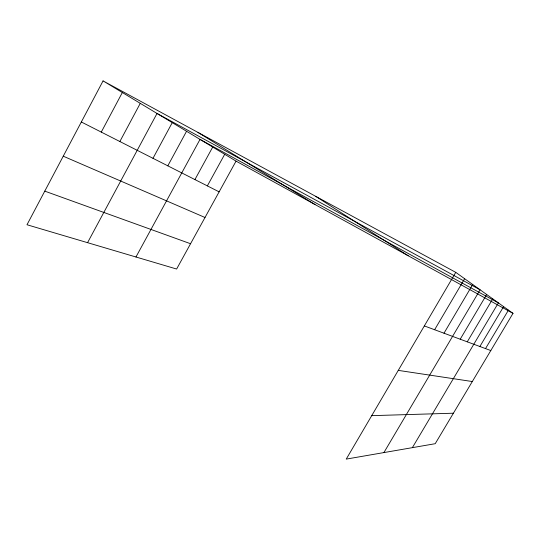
<?xml version="1.0" encoding="UTF-8"?>
<svg xmlns="http://www.w3.org/2000/svg" width="540" height="540" viewBox="0 0 540 540"><rect width="100%" height="100%" fill="white"/><g stroke="black" fill="none" stroke-linecap="round" stroke-linejoin="round"><path stroke-width="0.81" d="M103.059 80.899L27 224.748L176.621 269.035L236.048 161.129L103.059 80.899L455.753 272.356L513 313.362L435.213 443.698L346.241 459.101L455.753 272.356M101.277 132.097L122.33 92.529M119.86 141.52L140.272 103.349M87.561 242.676L157.025 113.461L480.094 289.791L383.913 452.574M152.982 158.315L172.253 122.647M167.812 165.834L186.556 131.274M135.958 257L200.023 139.394L498.38 302.886L412.364 447.653M194.927 179.584L212.713 147.056M207.36 185.888L224.708 154.292M434.626 329.738L464.63 278.714M443.995 333.207L472.709 284.499M460.208 339.215L486.675 294.503M467.262 341.834L492.75 298.856M479.871 346.505L503.597 306.625M485.527 348.597L508.464 310.109M371.716 415.658L453.411 413.208M398.27 370.379L472.311 381.537M44.773 191.133L190.559 243.729M424.339 325.924L490.799 350.555M63.248 156.195L205.011 217.492M81.331 121.986L219.125 191.855M236.048 161.129L513 313.362M197.964 132.422L314.996 204.525M315.664 196.31L408.233 255.778"/></g></svg>
